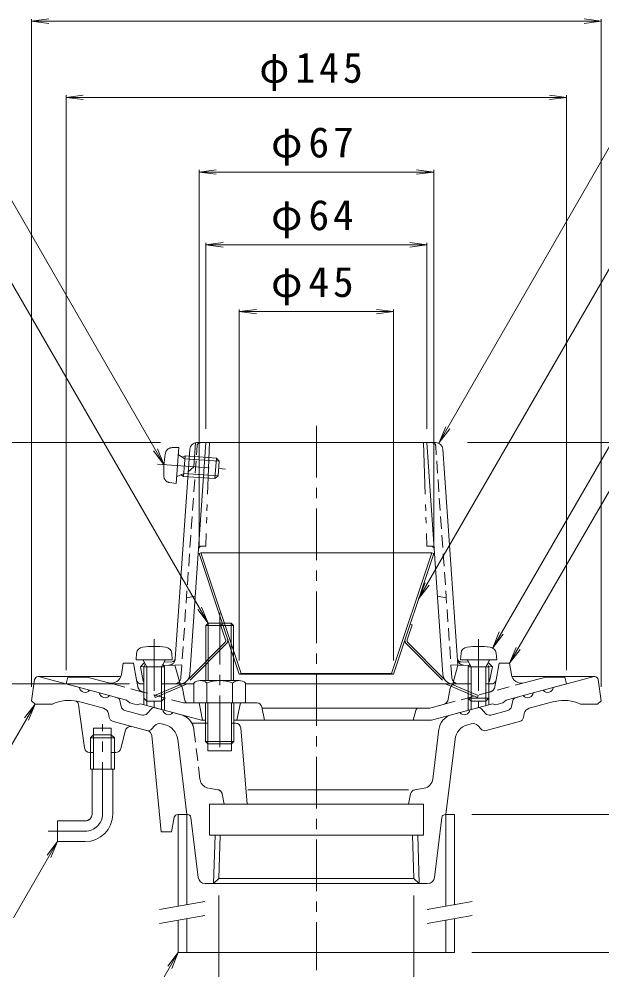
# Model space of a CAD drawing. Units: millimetres, scale not verified. Extents: x -286 to 225, y -346 to 327.
# Drawn here: x -113.7 to 55.2, y -107.5 to 168 of the extents above; entities that cross this region are included whole.
import ezdxf

# ---------------------------------------------------------------- set-up
doc = ezdxf.new("R2010")
doc.units = ezdxf.units.MM
doc.header["$LTSCALE"] = 3
for name, pattern in [('CHAIN1', [8, 5, -1, 1, -1]), ('DASHED1', [1.8, 1.2, -0.6]), ('DOUBLE_CHAIN1', [8.8, 5, -1, 0.6, -0.6, 0.6, -1])]:
    doc.linetypes.add(name, pattern=pattern)
for name, color, linetype, lineweight in [('0-0_通り芯', 3, 'Continuous', 9), ('0-1_躯体', 2, 'Continuous', 9), ('0-2_仕上', 6, 'Continuous', 9), ('0-3_建具', 4, 'Continuous', 9), ('0-4_その他', 7, 'Continuous', 9), ('0-5_寸法', 7, 'Continuous', 9), ('0-6_ハッチ', 2, 'DOUBLE_CHAIN1', 9)]:
    doc.layers.add(name, color=color, linetype=linetype, lineweight=lineweight)
doc.styles.add('ＭＳ ゴシック', font='')
doc.styles.get('ＭＳ ゴシック').set_extended_font_data('MS Gothic')

msp = doc.modelspace()

# ---------------------------------------------------------------- linework, layer by layer
at = {"layer": '0-0_通り芯', "linetype": 'CHAIN1'}
for p, q in [((-27.568, 50.033), (-27.568, -107.808)), ((-89.544, -62.551), (-89.544, -36.518)), ((-105.268, -67.551), (-94.544, -67.551))]:
    msp.add_line(p, q, dxfattribs=at)
at = {"layer": '0-0_通り芯'}
for p, q in [((-109.19, -23.553), (-110.068, -29.694)), ((-108.201, -22.694), (-84.232, -22.694)), ((-108.068, -22.694), (-96.212, -25.871)), ((29.096, -22.694), (53.049, -22.694)), ((52.932, -22.694), (41.077, -25.871)), ((-93.314, -26.647), (-90.417, -27.424)), ((38.179, -26.647), (35.281, -27.424)), ((-110.068, -29.694), (-109.068, -30.694)), ((-89.238, -31.881), (-96.762, -29.865)), ((-85.218, -28.817), (-87.519, -28.2)), ((-84.497, -29.582), (-84.134, -31.355)), ((29.361, -29.582), (28.999, -31.355)), ((30.082, -28.817), (32.383, -28.2)), ((34.102, -31.881), (41.626, -29.865)), ((-109.068, -30.694), (-104.068, -30.694)), ((-96.465, -30.892), (-94.724, -43.401)), ((-83.053, -32.503), (-78.083, -33.835)), ((-75.372, -32.027), (-76.572, -33.381)), ((-72.064, -32.341), (-74.365, -31.725)), ((16.928, -32.341), (19.229, -31.725)), ((20.236, -32.027), (21.436, -33.381)), ((27.917, -32.503), (22.947, -33.835)), ((-87.558, -34.578), (-87.796, -33.412)), ((-86.047, -35.842), (-86.476, -35.727)), ((-66.732, -33.77), (-69.166, -33.118)), ((11.597, -33.77), (14.031, -33.118)), ((30.912, -35.842), (31.341, -35.727)), ((32.422, -34.578), (32.661, -33.412)), ((-92.094, -37.694), (-86.994, -37.694)), ((-92.094, -49.551), (-92.094, -37.694)), ((-86.994, -49.551), (-86.994, -37.694)), ((-76.383, -38.431), (-86.047, -35.842)), ((-82.831, -38.259), (-84.247, -43.58)), ((-75.219, -37.884), (-74.429, -36.993)), ((-71.415, -36.656), (-72.415, -36.388)), ((-58.968, -36.194), (-63.643, -36.194)), ((-58.968, -36.194), (-58.968, -44.194)), ((-52.168, -36.194), (-52.168, -44.194)), ((-50.95, -36.194), (-52.168, -36.194)), ((-49.455, -37.572), (-47.649, -59.694)), ((6.15, -52.473), (7.928, -37.99)), ((16.28, -36.656), (17.28, -36.388)), ((20.084, -37.884), (19.294, -36.993)), ((30.912, -35.842), (21.594, -38.338)), ((-92.094, -39.551), (-92.994, -40.451)), ((-92.994, -40.451), (-86.094, -40.451)), ((-92.994, -49.551), (-92.994, -40.451)), ((-86.994, -39.551), (-92.094, -39.551)), ((-86.994, -39.551), (-86.094, -40.451)), ((-86.094, -40.451), (-86.094, -49.551)), ((-75.278, -39.735), (-72.568, -67.694)), ((-67.747, -40.877), (-65.068, -62.694)), ((12.611, -40.877), (9.932, -62.694)), ((-92.094, -44.694), (-93.238, -44.694)), ((-85.697, -44.694), (-86.994, -44.694)), ((-52.168, -44.194), (-58.968, -44.194)), ((-92.994, -49.551), (-86.094, -49.551)), ((-92.544, -62.551), (-92.544, -49.551)), ((-86.544, -62.551), (-86.544, -49.551)), ((0.952, -55.523), (3.67, -55.066)), ((-0.868, -55.523), (-47.418, -55.523)), ((-0.271, -56.708), (-0.868, -59.694)), ((-58.568, -68.694), (-58.568, -59.694)), ((3.432, -59.694), (-58.568, -59.694)), ((3.432, -68.694), (3.432, -59.694)), ((-64.908, -62.694), (-67.748, -62.694)), ((9.773, -62.694), (9.932, -62.694)), ((-94.544, -64.551), (-102.544, -64.551)), ((-68.729, -63.498), (-69.568, -67.694)), ((-61.783, -80.938), (-63.916, -63.572)), ((6.648, -80.938), (8.78, -63.572)), ((-69.568, -67.694), (-72.568, -67.694)), ((3.432, -68.694), (-58.568, -68.694)), ((-57.375, -82.694), (-56.937, -68.694)), ((-55.85, -81.216), (-55.458, -68.694)), ((1.802, -68.694), (2.239, -82.694)), ((-55.85, -81.216), (-57.375, -82.694)), ((-55.85, -81.216), (0.714, -81.216)), ((-59.798, -82.694), (4.663, -82.694))]:
    msp.add_line(p, q, dxfattribs=at)
at = {"layer": '0-0_通り芯', "linetype": 'DASHED1'}
for p, q in [((-61.285, -52.473), (-63.064, -37.99)), ((-56.087, -55.523), (-58.805, -55.066)), ((-54.865, -56.708), (-54.268, -59.694))]:
    msp.add_line(p, q, dxfattribs=at)
at = {"layer": '0-0_通り芯'}
for points in [[(54.055, -23.553), (54.932, -29.694), (53.932, -30.694), (48.932, -30.694)], [(-94.544, -70.551), (-102.544, -70.551), (-102.544, -64.551)], [(0.323, -68.694), (0.714, -81.216), (2.239, -82.694)]]:
    msp.add_lwpolyline(points, dxfattribs=at)
for centre, radius, start, end in [((-108.201, -23.694), 1, 90, 171.86909), ((53.065, -23.694), 1, 8.13091, 90), ((-94.602, -25.656), 1.625, 187.618, 322.3797), ((-88.806, -27.208), 1.625, 187.62059, 322.37891), ((33.67, -27.208), 1.625, 217.62109, 352.37941), ((39.466, -25.655), 1.625, 217.6203, 352.382), ((-99.254, -40.585), 11, 76.91284, 115.95178), ((-97.951, -31.099), 1.5, 7.92386, 62.62251), ((-85.477, -29.783), 1, 11.56642, 75.00078), ((30.341, -29.783), 1, 104.99922, 168.43358), ((44.118, -40.585), 11, 64.04822, 103.08716), ((-89.756, -33.813), 2, 11.56621, 75.0005), ((-82.665, -31.054), 1.5, 191.5649, 254.99991), ((-74.624, -32.691), 1, 75.00023, 138.43498), ((-70.453, -32.126), 1.625, 187.62059, 322.37891), ((15.318, -32.126), 1.625, 217.62109, 352.37941), ((19.488, -32.691), 1, 41.56502, 104.99977), ((27.529, -31.054), 1.5, 285.00009, 348.4351), ((34.62, -33.813), 2, 104.9995, 168.43379), ((-86.088, -34.278), 1.5, 191.56461, 254.99991), ((-77.694, -32.386), 1.5, 254.99991, 318.43558), ((-68.026, -38.6), 5, 28.75665, 75.00073), ((12.891, -38.6), 5, 104.99927, 173.00015), ((22.559, -32.386), 1.5, 221.56442, 285.00009), ((30.952, -34.278), 1.5, 285.00009, 348.43539), ((-81.381, -38.645), 1.5, 74.99988, 165.09225), ((-76.342, -36.889), 1.5, 255.00128, 318.43651), ((-76.771, -39.88), 1.5, 5.53722, 74.99988), ((-72.933, -38.32), 2, 74.99948, 138.43507), ((-72.709, -41.486), 5, 7.00027, 74.99947), ((-50.95, -37.694), 1.5, 4.66634, 90), ((17.574, -41.486), 5, 105.00053, 172.99973), ((17.797, -38.32), 2, 41.56493, 105.00052), ((21.206, -36.889), 1.5, 221.56349, 284.99872), ((-93.238, -43.194), 1.5, 187.92386, 270), ((-85.697, -43.194), 1.5, 270, 345.09244), ((3.172, -52.107), 3, 279.54846, 353.00024), ((1.2, -57.002), 1.5, 99.54802, 168.6902), ((-94.544, -62.551), 2, 270, 0), ((-94.544, -62.551), 8, 270, 0), ((-67.748, -63.694), 1, 90, 168.69006), ((-64.908, -63.694), 1, 6.99905, 90), ((9.773, -63.694), 1, 90, 172.99896), ((-59.798, -80.694), 2, 187.00005, 270), ((4.663, -80.694), 2, 270, 352.99995)]:
    msp.add_arc(centre, radius, start, end, dxfattribs=at)
at = {"layer": '0-0_通り芯', "linetype": 'DASHED1'}
for centre, radius, start, end in [((-68.026, -38.6), 5, 6.99985, 28.75665), ((-58.308, -52.107), 3, 186.99976, 260.45154), ((-56.336, -57.002), 1.5, 11.3098, 80.45198)]:
    msp.add_arc(centre, radius, start, end, dxfattribs=at)
at = {"layer": '0-0_通り芯', "linetype": 'CHAIN1'}
for radius in [2, 5]:
    msp.add_arc((-94.544, -62.551), radius, 270, 0, dxfattribs=at)
at = {"layer": '0-1_躯体', "color": 4, "linetype": 'CHAIN1'}
msp.add_line((-55.568, -4.194), (-55.568, -45.194), dxfattribs=at)
at = {"layer": '0-1_躯体', "color": 4}
for p, q in [((-59.568, -23.838), (-59.568, -7.871)), ((-58.891, -23.838), (-58.891, -7.194)), ((-52.244, -23.838), (-52.244, -7.194)), ((-51.568, -23.838), (-51.568, -7.871)), ((-63.068, -24.56), (-63.068, -30.338)), ((-61.191, -23.838), (-49.944, -23.838)), ((-59.315, -24.56), (-59.315, -30.338)), ((-51.821, -24.56), (-51.821, -30.338)), ((-48.068, -24.56), (-48.068, -30.338)), ((-63.068, -30.338), (-48.068, -30.338)), ((-59.644, -30.338), (-59.644, -41.518)), ((-58.968, -30.338), (-58.968, -43.051)), ((-52.168, -30.338), (-52.168, -43.051)), ((-51.491, -30.338), (-51.491, -41.518))]:
    msp.add_line(p, q, dxfattribs=at)
at = {"layer": '0-1_躯体'}
for p, q in [((-84.061, -22.057), (-83.568, -18.838)), ((-80.568, -18.838), (-83.568, -18.838)), ((-80.568, -18.838), (-79.673, -23.614)), ((24.537, -23.614), (25.432, -18.838)), ((25.432, -18.838), (28.432, -18.838)), ((28.925, -22.057), (28.432, -18.838)), ((-100.068, -24.838), (-99.568, -22.838)), ((-94.009, -22.838), (-99.568, -22.838)), ((-87.803, -24.501), (-94.009, -22.838)), ((32.667, -24.501), (38.873, -22.838)), ((38.873, -22.838), (44.432, -22.838)), ((44.932, -24.838), (44.432, -22.838)), ((-78.198, -24.838), (-77.568, -24.838)), ((-72.438, -24.838), (-67.825, -24.838)), ((-65.791, -29.206), (-66.348, -26.075)), ((10.655, -29.206), (11.212, -26.075)), ((17.302, -24.838), (12.689, -24.838)), ((23.063, -24.838), (21.585, -24.838)), ((-77.568, -28.968), (-77.568, -30.867)), ((-76.698, -29.838), (-76.698, -31.1)), ((-72.438, -29.838), (-72.438, -32.241)), ((-71.568, -28.851), (-71.568, -32.474)), ((16.432, -28.851), (16.432, -32.474)), ((17.302, -29.838), (17.302, -32.241)), ((21.562, -29.838), (21.562, -31.1)), ((22.432, -28.968), (22.432, -30.867)), ((-79.568, -30.848), (-78.568, -30.599)), ((-60.881, -35.338), (-78.568, -30.599)), ((-44.797, -30.338), (-65.165, -30.338)), ((-61.568, -30.338), (-60.568, -35.338)), ((-49.568, -30.338), (-50.568, -35.338)), ((-43.327, -31.544), (-42.568, -35.338)), ((-43.268, -31.838), (5.285, -31.838)), ((1.225, -32.563), (0.432, -35.338)), ((9.204, -30.788), (5.285, -31.838)), ((5.745, -35.338), (23.432, -30.599)), ((24.432, -30.848), (23.432, -30.599)), ((24.432, -30.848), (26.432, -30.312)), ((-59.644, -35.338), (-60.881, -35.338)), ((5.745, -35.338), (-51.491, -35.338))]:
    msp.add_line(p, q, dxfattribs=at)
at = {"layer": '0-1_躯体', "linetype": 'DASHED1'}
for p, q in [((-77.852, -27.167), (-87.803, -24.501)), ((-79.673, -23.614), (-79.3, -25.604)), ((9.204, -30.788), (32.667, -24.501)), ((24.537, -23.614), (24.164, -25.604))]:
    msp.add_line(p, q, dxfattribs=at)
at = {"layer": '0-1_躯体', "color": 4}
for points in [[(-51.568, -7.871), (-59.568, -7.871), (-58.891, -7.194), (-52.244, -7.194)], [(-51.491, -41.518), (-59.644, -41.518), (-58.968, -42.194), (-52.168, -42.194)]]:
    msp.add_lwpolyline(points, close=True, dxfattribs=at)
at = {"layer": '0-1_躯体'}
for points in [[(-79.568, -30.848), (-81.568, -30.312), (-82.568, -29.527), (-100.068, -24.838)], [(26.432, -30.312), (27.432, -29.527), (44.932, -24.838)]]:
    msp.add_lwpolyline(points, dxfattribs=at)
at = {"layer": '0-1_躯体', "linetype": 'DASHED1'}
msp.add_lwpolyline([(-65.165, -30.338), (-66.018, -30.338), (-77.852, -27.167)], dxfattribs=at)
at = {"layer": '0-1_躯体'}
for centre, radius, start, end in [((-87.026, -21.603), 3, 254.99973, 351.29286), ((-78.198, -23.338), 1.5, 190.61534, 270), ((23.063, -23.338), 1.5, 270, 349.38435), ((31.891, -21.603), 3, 188.70714, 285.00027), ((-67.825, -26.338), 1.5, 10.08813, 90), ((12.689, -26.338), 1.5, 90, 169.91187), ((-63.822, -28.856), 2, 190.08743, 227.81524), ((8.686, -28.856), 2, 284.9995, 349.91257), ((-44.797, -31.838), 1.5, 11.31021, 90), ((2.187, -32.838), 1, 90, 164.05402)]:
    msp.add_arc(centre, radius, start, end, dxfattribs=at)
at = {"layer": '0-1_躯体', "color": 4}
for centre, radius, start, end in [((-61.191, -26.638), 2.8, 47.92557, 132.07463), ((-55.568, -33.927), 10.089, 68.19786, 111.80214), ((-49.944, -26.638), 2.8, 47.92572, 132.07428)]:
    msp.add_arc(centre, radius, start, end, dxfattribs=at)
at = {"layer": '0-1_躯体', "linetype": 'DASHED1'}
for centre, start, end in [((-77.334, -25.235), 190.61488, 255.0005), ((22.198, -25.235), 284.9995, 349.38512)]:
    msp.add_arc(centre, 2, start, end, dxfattribs=at)
at = {"layer": '0-2_仕上', "linetype": 'DASHED1'}
for p, q in [((-66.816, -22.977), (-62.139, 44.232)), ((11.681, -22.977), (7.003, 44.232)), ((-65.206, 0.162), (-62.665, 0.662)), ((10.07, 0.162), (7.529, 0.662)), ((-66.556, -19.237), (-68.568, -19.338)), ((11.42, -19.237), (13.432, -19.338)), ((-77.538, -19.786), (-78.568, -19.838)), ((-68.568, -19.338), (-71.764, -19.498)), ((13.432, -19.338), (16.629, -19.498)), ((22.403, -19.786), (23.432, -19.838))]:
    msp.add_line(p, q, dxfattribs=at)
at = {"layer": '0-2_仕上'}
for p, q in [((-64.245, -22.046), (-59.568, 45.162)), ((-63.062, 38.162), (-62.575, 45.162)), ((-62.213, 45.162), (7.077, 45.162)), ((9.11, -22.046), (4.432, 45.162)), ((-64.208, 43.301), (-68.445, -17.568)), ((9.073, 43.301), (13.432, -19.338)), ((-63.062, 38.162), (-64.67, 36.662)), ((-78.568, -19.838), (-77.568, -18.838)), ((-77.268, -18.823), (-77.568, -18.838)), ((-69.388, -18.429), (-71.711, -18.545)), ((13.366, -18.384), (16.576, -18.545)), ((22.133, -18.823), (22.432, -18.838)), ((23.432, -19.838), (22.432, -18.838)), ((-77.729, -24.034), (-78.568, -19.838)), ((-68.568, -19.338), (-67.068, -24.833)), ((13.432, -19.338), (11.932, -24.833)), ((22.593, -24.034), (23.432, -19.838)), ((-71.568, -24.838), (-63.068, -24.838)), ((-48.068, -24.838), (16.432, -24.838))]:
    msp.add_line(p, q, dxfattribs=at)
at = {"layer": '0-2_仕上', "linetype": 'DOUBLE_CHAIN1'}
for p, q in [((-58.568, 45.162), (-59.615, 15.162)), ((3.432, 45.162), (4.48, 15.162)), ((-60.723, 15.162), (-59.615, 15.162)), ((5.587, 15.162), (4.48, 15.162))]:
    msp.add_line(p, q, dxfattribs=at)
at = {"layer": '0-2_仕上', "color": 4, "linetype": 'DOUBLE_CHAIN1'}
for p, q in [((-67.464, 43.738), (-69.374, 43.707)), ((-68.21, 33.265), (-67.464, 43.738)), ((-65.691, 40.484), (-67.484, 41.666)), ((-65.629, 41.352), (-66.422, 40.966)), ((-65.629, 41.352), (-66.055, 35.367)), ((-65.629, 41.352), (-56.522, 40.703)), ((-73.607, 38.913), (-53.81, 37.502)), ((-65.691, 40.484), (-55.716, 39.773)), ((-56.522, 40.703), (-56.948, 34.718)), ((-55.716, 39.773), (-56.522, 40.703)), ((-55.716, 39.773), (-56.019, 35.524)), ((-65.994, 36.235), (-67.936, 35.318)), ((-66.055, 35.367), (-66.786, 35.861)), ((-65.994, 36.235), (-56.019, 35.524)), ((-68.21, 33.265), (-70.097, 33.566)), ((-66.055, 35.367), (-56.948, 34.718)), ((-56.019, 35.524), (-56.948, 34.718))]:
    msp.add_line(p, q, dxfattribs=at)
at = {"layer": '0-2_仕上', "color": 4, "linetype": 'CHAIN1'}
for p, q in [((-74.568, -11.793), (-74.568, -31.52)), ((19.432, -11.793), (19.432, -31.52))]:
    msp.add_line(p, q, dxfattribs=at)
at = {"layer": '0-2_仕上', "color": 4}
for p, q in [((-79.818, -17.838), (-79.651, -15.935)), ((-69.318, -17.838), (-69.484, -15.935)), ((14.182, -17.838), (14.349, -15.935)), ((24.682, -17.838), (24.516, -15.935)), ((-79.818, -17.838), (-69.318, -17.838)), ((-76.698, -19.838), (-77.75, -17.965)), ((-77.568, -19.838), (-77.127, -19.074)), ((-72.438, -19.838), (-71.386, -17.965)), ((-71.568, -19.838), (-72.009, -19.074)), ((24.682, -17.838), (14.182, -17.838)), ((17.302, -19.838), (16.25, -17.965)), ((16.432, -19.838), (16.873, -19.074)), ((21.562, -19.838), (22.614, -17.965)), ((22.432, -19.838), (21.991, -19.074)), ((-71.568, -19.838), (-77.568, -19.838)), ((-77.568, -19.838), (-77.568, -28.968)), ((-76.698, -19.838), (-76.698, -29.838)), ((-72.438, -19.838), (-72.438, -29.838)), ((-71.568, -19.838), (-71.568, -28.968)), ((16.432, -19.838), (22.432, -19.838)), ((16.432, -19.838), (16.432, -28.968)), ((17.302, -19.838), (17.302, -29.838)), ((21.562, -19.838), (21.562, -29.838)), ((22.432, -19.838), (22.432, -28.968)), ((-76.698, -29.838), (-77.568, -28.968)), ((-72.438, -29.838), (-76.698, -29.838)), ((-72.438, -29.838), (-71.568, -28.968)), ((17.302, -29.838), (16.432, -28.968)), ((16.432, -28.968), (22.432, -28.968)), ((17.302, -29.838), (21.562, -29.838)), ((21.562, -29.838), (22.432, -28.968))]:
    msp.add_line(p, q, dxfattribs=at)
at = {"layer": '0-2_仕上'}
for centre, radius, start, end in [((-62.213, 43.162), 2, 90, 176.01874), ((7.077, 43.162), 2, 3.98129, 90), ((-69.437, -17.43), 1, 272.86212, 356.01863), ((14.302, -17.43), 1, 183.98137, 267.13788), ((-76.748, -23.838), 1, 191.31021, 214.92546), ((-67.238, -21.838), 3, 270, 356.01866), ((-67.238, -21.838), 3, 270, 356.01866), ((12.103, -21.838), 3, 183.98134, 270), ((21.612, -23.838), 1, 325.07454, 348.68979)]:
    msp.add_arc(centre, radius, start, end, dxfattribs=at)
at = {"layer": '0-2_仕上', "linetype": 'DASHED1'}
for centre, radius, start, end in [((-61.141, 44.162), 1, 90, 176.01874), ((6.005, 44.162), 1, 3.98126, 90), ((-70.44, -17.429), 2, 272.86215, 356.01868), ((15.304, -17.429), 2, 183.98132, 267.13785), ((-68.811, -22.838), 2, 270, 356.01874), ((13.676, -22.838), 2, 183.98126, 270)]:
    msp.add_arc(centre, radius, start, end, dxfattribs=at)
at = {"layer": '0-2_仕上', "color": 4, "linetype": 'DOUBLE_CHAIN1'}
for centre, radius, start, end in [((-41.803, 36.647), 30, 169.5862, 182.26259), ((-69.342, 41.708), 2, 90.92426, 169.58611), ((-67.346, 41.875), 0.25, 175.92638, 236.5972), ((-69.781, 35.541), 2, 182.26244, 260.92429), ((-67.829, 35.092), 0.25, 115.25555, 175.92638)]:
    msp.add_arc(centre, radius, start, end, dxfattribs=at)
at = {"layer": '0-2_仕上', "linetype": 'DOUBLE_CHAIN1'}
for centre, start, end in [((-60.723, 14.162), 90, 176.01874), ((5.587, 14.162), 3.98126, 90)]:
    msp.add_arc(centre, 1, start, end, dxfattribs=at)
at = {"layer": '0-2_仕上', "color": 4}
for centre, radius, start, end in [((-77.659, -16.109), 2, 96.33817, 175.00002), ((-74.568, -43.938), 30, 83.6618, 96.3382), ((-71.477, -16.109), 2, 4.99998, 83.66183), ((16.341, -16.109), 2, 96.33817, 175.00002), ((19.432, -43.938), 30, 83.6618, 96.3382), ((22.523, -16.109), 2, 4.99998, 83.66183), ((-77.968, -18.088), 0.25, 29.32918, 90), ((-71.168, -18.088), 0.25, 90, 150.67082), ((16.032, -18.088), 0.25, 29.32918, 90), ((22.832, -18.088), 0.25, 90, 150.67082)]:
    msp.add_arc(centre, radius, start, end, dxfattribs=at)
at = {"layer": '0-3_建具'}
for p, q in [((-67.568, -62.694), (-65.068, -62.694)), ((-67.568, -62.694), (-67.568, -89.271)), ((-65.068, -62.694), (-65.068, -88.83)), ((9.932, -62.694), (12.432, -62.694)), ((9.932, -62.694), (9.932, -89.271)), ((12.432, -62.694), (12.432, -88.83)), ((-67.568, -93.333), (-67.568, -102.694)), ((-65.068, -92.892), (-65.068, -102.694)), ((9.932, -93.333), (9.932, -102.694)), ((12.432, -92.892), (12.432, -102.694)), ((12.432, -102.694), (-67.568, -102.694))]:
    msp.add_line(p, q, dxfattribs=at)
at = {"layer": '0-3_建具', "color": 7}
for p, q in [((-72.987, -90.227), (-59.894, -87.918)), ((4.513, -90.227), (17.606, -87.918)), ((-72.987, -94.288), (-59.894, -91.98)), ((4.513, -94.288), (17.606, -91.98))]:
    msp.add_line(p, q, dxfattribs=at)
at = {"layer": '0-4_その他'}
for p, q in [((-110.068, 167.385), (-105.111, 168.037)), ((-110.068, 167.985), (-110.068, -25.694)), ((-110.068, 167.385), (54.932, 167.385)), ((-110.068, 167.385), (-105.111, 166.732)), ((54.932, 167.385), (49.975, 168.037)), ((54.932, 167.385), (49.975, 166.732)), ((54.932, 167.985), (54.932, -25.694)), ((-100.068, 145.303), (-95.111, 145.956)), ((-100.068, 145.903), (-100.068, -20.838)), ((-100.068, 145.303), (44.932, 145.303)), ((-100.068, 145.303), (-95.111, 144.651)), ((44.932, 145.303), (39.975, 145.956)), ((44.932, 145.303), (39.975, 144.651)), ((44.932, 145.903), (44.932, -20.838)), ((-61.568, 123.643), (-56.611, 124.295)), ((-61.568, 124.243), (-61.568, 15.019)), ((6.432, 123.643), (1.475, 124.295)), ((6.432, 124.243), (6.432, 15.019)), ((-61.568, 123.643), (6.432, 123.643)), ((-61.568, 123.643), (-56.611, 122.99)), ((6.432, 123.643), (1.475, 122.99)), ((-59.568, 102.555), (-54.611, 103.207)), ((-59.568, 103.155), (-59.568, 49.162)), ((-59.568, 102.555), (4.432, 102.555)), ((-59.568, 102.555), (-54.611, 101.902)), ((4.432, 102.555), (-0.525, 103.207)), ((4.432, 102.555), (-0.525, 101.902)), ((4.432, 103.155), (4.432, 49.162)), ((-49.901, 83.17), (-44.944, 83.822)), ((-49.901, 83.77), (-49.901, -18.028)), ((-49.901, 83.17), (-5.234, 83.17)), ((-49.901, 83.17), (-44.944, 82.517)), ((-5.234, 83.17), (-10.192, 83.822)), ((-5.234, 83.17), (-10.192, 82.517)), ((-5.234, 83.77), (-5.234, -18.028)), ((-72.741, 45.162), (-130.668, 45.162)), ((16.18, 45.162), (96.823, 45.162)), ((-81.733, -24.838), (-130.668, -24.838)), ((17.432, -62.694), (75.532, -62.694)), ((-55.85, -86.216), (-55.85, -129.281)), ((0.714, -86.216), (0.714, -129.281)), ((17.432, -102.694), (96.823, -102.694))]:
    msp.add_line(p, q, dxfattribs=at)
at = {"layer": '0-5_寸法'}
for p, q in [((8.012, 45.162), (69.276, 151.716)), ((2.065, -0.129), (73.177, 123.125)), ((-71.727, 38.779), (-119.291, 121.162)), ((23.523, -14.377), (90.131, 101.057)), ((-58.891, -7.194), (-116.255, 92.162)), ((28.432, -18.838), (76.93, 65.162)), ((8.012, 45.162), (9.925, 49.782)), ((8.012, 45.162), (11.056, 49.129)), ((-71.727, 38.779), (-74.771, 42.746)), ((-71.727, 38.779), (-73.641, 43.398)), ((2.065, -0.129), (3.979, 4.491)), ((2.065, -0.129), (5.109, 3.838)), ((-58.891, -7.194), (-60.805, -2.575)), ((-58.891, -7.194), (-61.935, -3.227)), ((23.523, -14.377), (25.437, -9.758)), ((23.523, -14.377), (26.567, -10.41)), ((28.432, -18.838), (30.346, -14.218)), ((28.432, -18.838), (31.476, -14.871)), ((-109.068, -30.694), (-127.543, -62.694)), ((-109.068, -30.694), (-112.112, -34.661)), ((-109.068, -30.694), (-110.981, -35.314)), ((-102.544, -70.551), (-115.329, -92.694)), ((-102.544, -70.551), (-105.588, -74.517)), ((-102.544, -70.551), (-104.457, -75.17)), ((-67.568, -102.694), (-79.115, -122.694)), ((-67.568, -102.694), (-70.612, -106.661)), ((-67.568, -102.694), (-69.481, -107.314))]:
    msp.add_line(p, q, dxfattribs=at)
at = {"layer": '0-6_ハッチ', "linetype": 'Continuous'}
for p, q in [((-60.999, 13.162), (-61.568, 12.972)), ((-49.901, -22.028), (-61.568, 12.972)), ((-60.999, 13.162), (5.863, 13.162)), ((-49.332, -21.838), (-60.999, 13.162)), ((-5.804, -21.838), (5.863, 13.162)), ((-5.234, -22.028), (6.432, 12.972)), ((5.863, 13.162), (6.432, 12.972)), ((-49.332, -21.838), (-49.901, -22.028)), ((-49.901, -22.028), (-5.234, -22.028)), ((-5.804, -21.838), (-49.332, -21.838)), ((-5.804, -21.838), (-5.234, -22.028))]:
    msp.add_line(p, q, dxfattribs=at)
at = {"layer": '0-6_ハッチ'}
for p, q in [((-55.324, -7.658), (-54.754, -7.468)), ((-53.859, -12.053), (-55.324, -7.658)), ((-1.277, -12.053), (0.188, -7.658)), ((0.188, -7.658), (-0.381, -7.468)), ((-54, -12.663), (-65.514, -24.363)), ((-53.573, -13.084), (-65.169, -24.868)), ((-1.563, -13.084), (10.033, -24.868)), ((-1.135, -12.663), (10.378, -24.363)), ((-74.47, -28.202), (-65.514, -24.363)), ((19.334, -28.202), (10.378, -24.363))]:
    msp.add_line(p, q, dxfattribs=at)
for points in [[(-74.47, -28.202), (-74.234, -28.754), (-65.169, -24.868)], [(19.334, -28.202), (19.098, -28.754), (10.033, -24.868)]]:
    msp.add_lwpolyline(points, dxfattribs=at)
for centre, radius, start, end in [((-54.428, -12.242), 0.6, 315.45961, 18.43547), ((-54.428, -12.242), 1.2, 315.45961, 18.43547), ((-0.708, -12.242), 1.2, 161.56453, 224.54039), ((-0.708, -12.242), 0.6, 161.56453, 224.54039)]:
    msp.add_arc(centre, radius, start, end, dxfattribs=at)

# ---------------------------------------------------------------- texts
at = {"layer": '0-4_その他', "color": 2, "char_height": 8.798, "attachment_point": 7, "style": 'ＭＳ ゴシック'}
for s, insert in [('\\T1.21;\\W0.95;φ145', (-44.068, 147.148)), ('\\T1.19;φ67', (-40.693, 125.488)), ('\\T1.19;φ64', (-40.693, 104.399)), ('\\T1.19;φ45', (-40.693, 85.014))]:
    msp.add_mtext(s, dxfattribs=dict(at, insert=insert))

doc.saveas('drawing.dxf')
